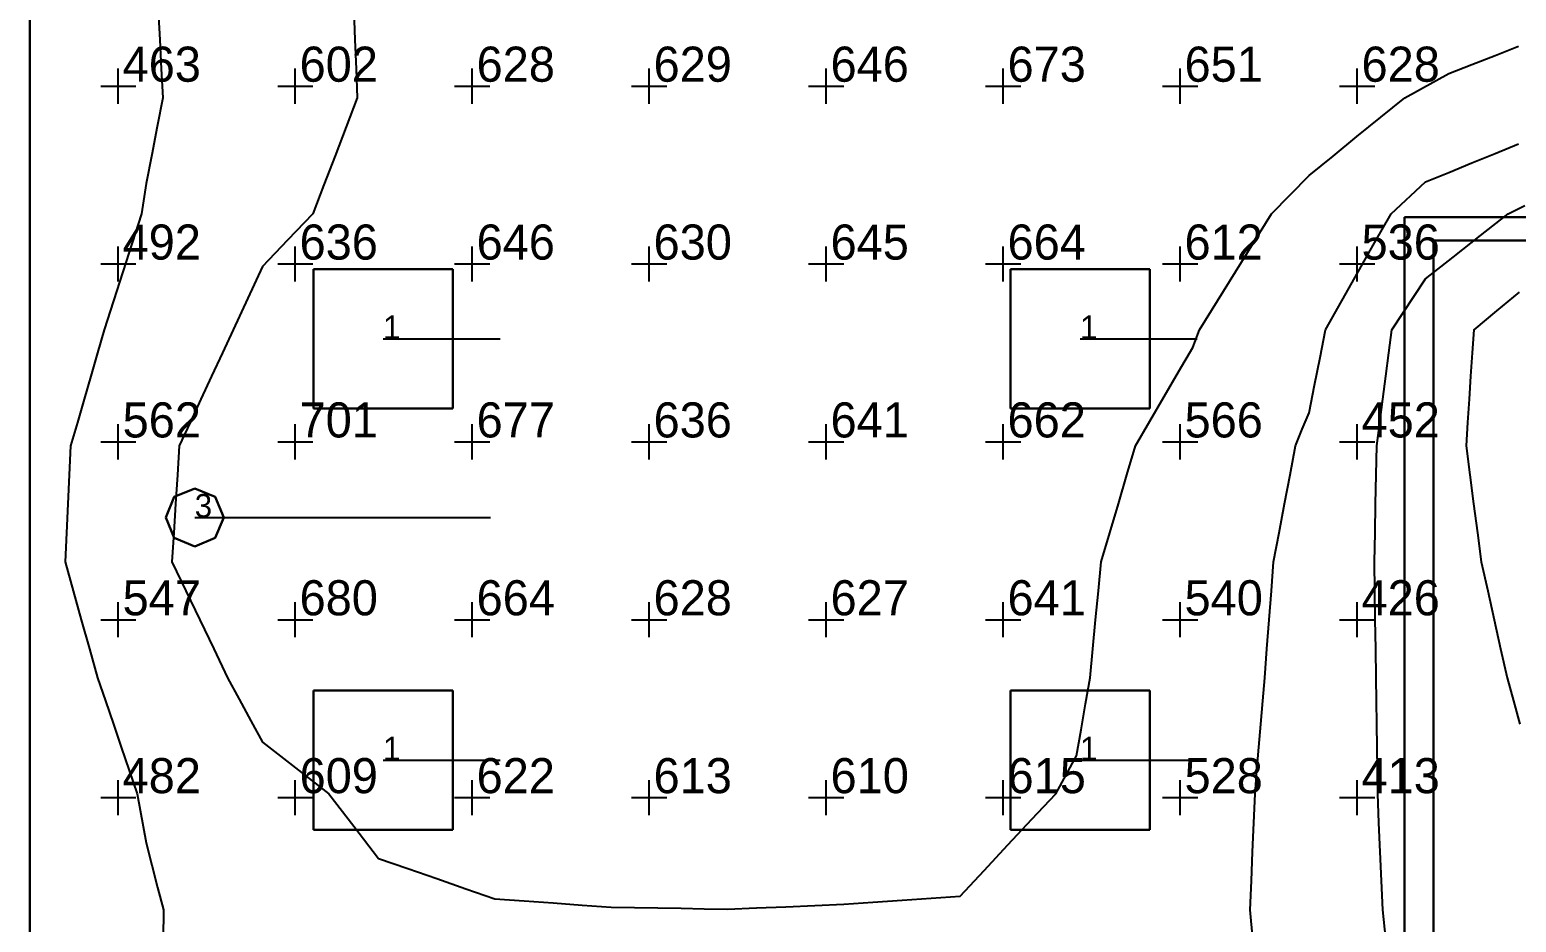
# Model space of a CAD drawing. Extents: x 0 to 48.5, y 0 to 23.7.
# Drawn here: x 0 to 6.35, y 15.81 to 19.62 of the extents above; entities that cross this region are included whole.
import ezdxf

# ---------------------------------------------------------------- set-up
doc = ezdxf.new("R2010")
doc.units = 0
doc.header["$MEASUREMENT"] = 0
for name, color, linetype in [('DLXFURN', 5, 'Continuous'), ('DLXISO', 7, 'Continuous'), ('DLXLUM', 2, 'Continuous'), ('DLXLUMEX', 2, 'Continuous'), ('DLXSCENE', 7, 'Continuous'), ('DLXVAL', 3, 'Continuous')]:
    doc.layers.add(name, color=color, linetype=linetype)

# ---------------------------------------------------------------- blocks, each defined once
blk = doc.blocks.new('*U170')
for p, q in [((0.2975, 0.2975), (-0.2975, 0.2975)), ((-0.2975, 0.2975), (-0.2975, -0.2975)), ((-0.2975, 0.2975), (-0.2975, -0.2975)), ((-0.2975, -0.2975), (-0.2975, 0.2975)), ((-0.2975, 0.2975), (-0.2975, 0.2975)), ((0.2975, 0.2975), (-0.2975, 0.2975)), ((-0.2975, 0.2975), (-0.2975, 0.2975)), ((-0.2975, 0.2975), (0.2975, 0.2975)), ((-0.2975, -0.2975), (-0.2975, 0.2975)), ((-0.2975, 0.2975), (0.2975, 0.2975)), ((0.2975, -0.2975), (0.2975, 0.2975)), ((0.2975, 0.2975), (0.2975, 0.2975)), ((0.2975, -0.2975), (0.2975, 0.2975)), ((0.2975, 0.2975), (0.2975, 0.2975)), ((0.2975, 0.2975), (0.2975, -0.2975)), ((0.2975, 0.2975), (0.2975, -0.2975)), ((-0.2975, -0.2975), (0.2975, -0.2975)), ((-0.2975, -0.2975), (-0.2975, -0.2975)), ((-0.2975, -0.2975), (0.2975, -0.2975)), ((0.2975, -0.2975), (-0.2975, -0.2975)), ((-0.2975, -0.2975), (-0.2975, -0.2975)), ((0.2975, -0.2975), (-0.2975, -0.2975)), ((0.2975, -0.2975), (0.2975, -0.2975)), ((0.2975, -0.2975), (0.2975, -0.2975))]:
    blk.add_line(p, q)
at = {"color": 1}
blk.add_line((0, 0), (0.5, 0), dxfattribs=at)
at = {"layer": 'DLXLUMEX', "color": 7}
blk.add_text('1', height=0.1, dxfattribs=at).set_placement((0, 0))
blk = doc.blocks.new('*U181')
for p, q in [((0.2975, 0.2975), (-0.2975, 0.2975)), ((-0.2975, 0.2975), (-0.2975, -0.2975)), ((-0.2975, 0.2975), (-0.2975, -0.2975)), ((-0.2975, -0.2975), (-0.2975, 0.2975)), ((-0.2975, 0.2975), (-0.2975, 0.2975)), ((0.2975, 0.2975), (-0.2975, 0.2975)), ((-0.2975, 0.2975), (-0.2975, 0.2975)), ((-0.2975, 0.2975), (0.2975, 0.2975)), ((-0.2975, -0.2975), (-0.2975, 0.2975)), ((-0.2975, 0.2975), (0.2975, 0.2975)), ((0.2975, -0.2975), (0.2975, 0.2975)), ((0.2975, 0.2975), (0.2975, 0.2975)), ((0.2975, -0.2975), (0.2975, 0.2975)), ((0.2975, 0.2975), (0.2975, 0.2975)), ((0.2975, 0.2975), (0.2975, -0.2975)), ((0.2975, 0.2975), (0.2975, -0.2975)), ((-0.2975, -0.2975), (0.2975, -0.2975)), ((-0.2975, -0.2975), (-0.2975, -0.2975)), ((-0.2975, -0.2975), (0.2975, -0.2975)), ((0.2975, -0.2975), (-0.2975, -0.2975)), ((-0.2975, -0.2975), (-0.2975, -0.2975)), ((0.2975, -0.2975), (-0.2975, -0.2975)), ((0.2975, -0.2975), (0.2975, -0.2975)), ((0.2975, -0.2975), (0.2975, -0.2975))]:
    blk.add_line(p, q)
at = {"color": 1}
blk.add_line((0, 0), (0.5, 0), dxfattribs=at)
at = {"layer": 'DLXLUMEX', "color": 7}
blk.add_text('1', height=0.1, dxfattribs=at).set_placement((0, 0))
blk = doc.blocks.new('*U192')
for p, q in [((0.2975, 0.2975), (-0.2975, 0.2975)), ((-0.2975, 0.2975), (-0.2975, -0.2975)), ((-0.2975, 0.2975), (-0.2975, -0.2975)), ((-0.2975, -0.2975), (-0.2975, 0.2975)), ((-0.2975, 0.2975), (-0.2975, 0.2975)), ((0.2975, 0.2975), (-0.2975, 0.2975)), ((-0.2975, 0.2975), (-0.2975, 0.2975)), ((-0.2975, 0.2975), (0.2975, 0.2975)), ((-0.2975, -0.2975), (-0.2975, 0.2975)), ((-0.2975, 0.2975), (0.2975, 0.2975)), ((0.2975, -0.2975), (0.2975, 0.2975)), ((0.2975, 0.2975), (0.2975, 0.2975)), ((0.2975, -0.2975), (0.2975, 0.2975)), ((0.2975, 0.2975), (0.2975, 0.2975)), ((0.2975, 0.2975), (0.2975, -0.2975)), ((0.2975, 0.2975), (0.2975, -0.2975)), ((-0.2975, -0.2975), (0.2975, -0.2975)), ((-0.2975, -0.2975), (-0.2975, -0.2975)), ((-0.2975, -0.2975), (0.2975, -0.2975)), ((0.2975, -0.2975), (-0.2975, -0.2975)), ((-0.2975, -0.2975), (-0.2975, -0.2975)), ((0.2975, -0.2975), (-0.2975, -0.2975)), ((0.2975, -0.2975), (0.2975, -0.2975)), ((0.2975, -0.2975), (0.2975, -0.2975))]:
    blk.add_line(p, q)
at = {"color": 1}
blk.add_line((0, 0), (0.5, 0), dxfattribs=at)
at = {"layer": 'DLXLUMEX', "color": 7}
blk.add_text('1', height=0.1, dxfattribs=at).set_placement((0, 0))
blk = doc.blocks.new('*U203')
for p, q in [((0.2975, 0.2975), (-0.2975, 0.2975)), ((-0.2975, 0.2975), (-0.2975, -0.2975)), ((-0.2975, 0.2975), (-0.2975, -0.2975)), ((-0.2975, -0.2975), (-0.2975, 0.2975)), ((-0.2975, 0.2975), (-0.2975, 0.2975)), ((0.2975, 0.2975), (-0.2975, 0.2975)), ((-0.2975, 0.2975), (-0.2975, 0.2975)), ((-0.2975, 0.2975), (0.2975, 0.2975)), ((-0.2975, -0.2975), (-0.2975, 0.2975)), ((-0.2975, 0.2975), (0.2975, 0.2975)), ((0.2975, -0.2975), (0.2975, 0.2975)), ((0.2975, 0.2975), (0.2975, 0.2975)), ((0.2975, -0.2975), (0.2975, 0.2975)), ((0.2975, 0.2975), (0.2975, 0.2975)), ((0.2975, 0.2975), (0.2975, -0.2975)), ((0.2975, 0.2975), (0.2975, -0.2975)), ((-0.2975, -0.2975), (0.2975, -0.2975)), ((-0.2975, -0.2975), (-0.2975, -0.2975)), ((-0.2975, -0.2975), (0.2975, -0.2975)), ((0.2975, -0.2975), (-0.2975, -0.2975)), ((-0.2975, -0.2975), (-0.2975, -0.2975)), ((0.2975, -0.2975), (-0.2975, -0.2975)), ((0.2975, -0.2975), (0.2975, -0.2975)), ((0.2975, -0.2975), (0.2975, -0.2975))]:
    blk.add_line(p, q)
at = {"color": 1}
blk.add_line((0, 0), (0.5, 0), dxfattribs=at)
at = {"layer": 'DLXLUMEX', "color": 7}
blk.add_text('1', height=0.1, dxfattribs=at).set_placement((0, 0))
blk = doc.blocks.new('*U165')
for p, q in [((-0.124, 0), (-0.0877, 0.0877)), ((-0.0877, 0.0877), (-0.124, 0)), ((-0.0877, 0.0877), (-0.124, 0)), ((-0.124, 0), (-0.0877, 0.0877)), ((-0.0877, 0.0877), (0, 0.124)), ((0, 0.124), (-0.0877, 0.0877)), ((0, 0.124), (-0.0877, 0.0877)), ((-0.0877, 0.0877), (0, 0.124)), ((-0.0877, 0.0877), (-0.0877, 0.0877)), ((-0.0877, 0.0877), (-0.0877, 0.0877)), ((0, 0.124), (0.0877, 0.0877)), ((0.0877, 0.0877), (0, 0.124)), ((0, 0.124), (0, 0.124)), ((0.0877, 0.0877), (0, 0.124)), ((0, 0.124), (0, 0.124)), ((0, 0.124), (0.0877, 0.0877)), ((0.0877, 0.0877), (0.124, 0)), ((0.124, 0), (0.0877, 0.0877)), ((0.0877, 0.0877), (0.0877, 0.0877)), ((0.124, 0), (0.0877, 0.0877)), ((0.0877, 0.0877), (0.0877, 0.0877)), ((0.0877, 0.0877), (0.124, 0)), ((-0.0877, -0.0877), (-0.124, 0)), ((-0.124, 0), (-0.0877, -0.0877)), ((-0.124, 0), (-0.124, 0)), ((-0.124, 0), (-0.0877, -0.0877)), ((-0.0877, -0.0877), (-0.124, 0)), ((-0.124, 0), (-0.124, 0)), ((0.124, 0), (0.0877, -0.0877)), ((0.0877, -0.0877), (0.124, 0)), ((0.0877, -0.0877), (0.124, 0)), ((0.124, 0), (0.0877, -0.0877)), ((0.124, 0), (0.124, 0)), ((0.124, 0), (0.124, 0)), ((0, -0.124), (-0.0877, -0.0877)), ((-0.0877, -0.0877), (0, -0.124)), ((-0.0877, -0.0877), (-0.0877, -0.0877)), ((-0.0877, -0.0877), (0, -0.124)), ((0, -0.124), (-0.0877, -0.0877)), ((-0.0877, -0.0877), (-0.0877, -0.0877)), ((0.0877, -0.0877), (0, -0.124)), ((0, -0.124), (0.0877, -0.0877)), ((0, -0.124), (0.0877, -0.0877)), ((0.0877, -0.0877), (0, -0.124)), ((0, -0.124), (0, -0.124)), ((0, -0.124), (0, -0.124)), ((0.0877, -0.0877), (0.0877, -0.0877)), ((0.0877, -0.0877), (0.0877, -0.0877))]:
    blk.add_line(p, q)
at = {"color": 1}
blk.add_line((0, 0), (1.265, 0), dxfattribs=at)
at = {"layer": 'DLXLUMEX', "color": 7}
blk.add_text('3', height=0.1, dxfattribs=at).set_placement((0, 0))
blk = doc.blocks.new('*U85')
for p, q in [((0.6521, -5.0206), (0.6521, -0.1)), ((0.6521, -0.1), (0.6521, -0.1)), ((0.6521, -0.1), (0.6521, -5.0206)), ((6.666, -0.1), (0.6521, -0.1)), ((0.6521, -0.1), (0.6521, -0.1)), ((0.6521, -0.1), (6.666, -0.1)), ((0.776, -0.2), (0.776, -0.2)), ((0.776, -0.2), (0.776, -5.1256)), ((0.776, -5.1256), (0.776, -0.2)), ((6.666, -0.2), (0.776, -0.2)), ((0.776, -0.2), (0.776, -0.2)), ((0.776, -0.2), (6.666, -0.2))]:
    blk.add_line(p, q)
blk = doc.blocks.new('*U146')
for p, q in [((0, 22.8), (0, 0)), ((0, 0), (0, 22.8))]:
    blk.add_line(p, q)
blk = doc.blocks.new('*U147')
blk.add_line((0, 0), (0, 22.8))
blk = doc.blocks.new('*U148')
blk.add_line((0, 22.8), (0, 0))
blk = doc.blocks.new('*U159')
for p, q in [((0, 16.6), (0, 18.8)), ((0, 18.8), (0, 18.8)), ((0, 18.8), (0, 16.6)), ((0, 16.6), (0, 16.6))]:
    blk.add_line(p, q)
blk = doc.blocks.new('*U162')
at = {"color": 1}
for points in [[(0, 19.6751, 0.7), (0, 19.5594, 0.7), (0, 19.4436, 0.7), (0, 19.3279, 0.7), (0, 19.2122, 0.7), (0, 19.0964, 0.7), (0, 18.9807, 0.7), (0, 18.865, 0.7), (0, 18.7492, 0.7), (0, 18.6335, 0.7), (0, 18.5177, 0.7), (0, 18.402, 0.7), (0, 18.2863, 0.7), (0, 18.1705, 0.7), (0, 18.0548, 0.7), (0, 17.9391, 0.7), (0, 17.8233, 0.7), (0, 17.7076, 0.7), (0, 17.5919, 0.7), (0, 17.4761, 0.7), (0, 17.3604, 0.7), (0, 17.2446, 0.7), (0, 17.1289, 0.7), (0, 17.0132, 0.7), (0, 16.8974, 0.7), (0, 16.7817, 0.7), (0, 16.666, 0.7), (0, 16.5502, 0.7), (0, 16.4345, 0.7), (0, 16.3188, 0.7), (0, 16.203, 0.7), (0, 16.0873, 0.7), (0, 15.9716, 0.7), (0, 15.8558, 0.7), (0, 15.7401, 0.7)], [(6.2319, 17.2239, 0.7), (6.2596, 17.1, 0.7), (6.2873, 16.9761, 0.7), (6.315, 16.8522, 0.7), (6.3423, 16.753, 0.7), (6.3696, 16.6539, 0.7)], [(0, 15.7401, 0.7), (0, 15.8558, 0.7), (0, 15.9716, 0.7), (0, 16.0873, 0.7), (0, 16.203, 0.7), (0, 16.3188, 0.7), (0, 16.4345, 0.7), (0, 16.5502, 0.7), (0, 16.666, 0.7), (0, 16.7817, 0.7), (0, 16.8974, 0.7), (0, 17.0132, 0.7), (0, 17.1289, 0.7), (0, 17.2446, 0.7), (0, 17.3604, 0.7), (0, 17.4761, 0.7), (0, 17.5919, 0.7), (0, 17.7076, 0.7), (0, 17.8233, 0.7), (0, 17.9391, 0.7), (0, 18.0548, 0.7), (0, 18.1705, 0.7), (0, 18.2863, 0.7), (0, 18.402, 0.7), (0, 18.5177, 0.7), (0, 18.6335, 0.7), (0, 18.7492, 0.7), (0, 18.865, 0.7), (0, 18.9807, 0.7), (0, 19.0964, 0.7), (0, 19.2122, 0.7), (0, 19.3279, 0.7), (0, 19.4436, 0.7), (0, 19.5594, 0.7), (0, 19.6751, 0.7)], [(6.3659, 18.4995, 0.7), (6.2689, 18.4193, 0.7), (6.172, 18.3391, 0.7), (6.1654, 18.24, 0.7), (6.1589, 18.1409, 0.7), (6.1523, 18.0417, 0.7), (6.1458, 17.9426, 0.7), (6.1393, 17.8435, 0.7), (6.1555, 17.7195, 0.7), (6.1717, 17.5956, 0.7), (6.1879, 17.4717, 0.7), (6.2041, 17.3478, 0.7), (6.2319, 17.2239, 0.7)]]:
    blk.add_polyline3d(points, dxfattribs=at)
at = {"color": 3}
for points in [[(5.7964, 15.7369, 0.7), (5.7831, 15.8609, 0.7), (5.7778, 15.9848, 0.7), (5.7724, 16.1087, 0.7), (5.7671, 16.2326, 0.7), (5.7618, 16.3565, 0.7), (5.7605, 16.4556, 0.7), (5.7592, 16.5548, 0.7), (5.7579, 16.6539, 0.7), (5.7566, 16.753, 0.7), (5.7553, 16.8522, 0.7), (5.7534, 16.9761, 0.7), (5.7515, 17.1, 0.7), (5.7496, 17.2239, 0.7), (5.7478, 17.3478, 0.7), (5.7503, 17.4717, 0.7), (5.7528, 17.5956, 0.7), (5.7553, 17.7195, 0.7), (5.7578, 17.8435, 0.7), (5.7706, 17.9426, 0.7), (5.7834, 18.0417, 0.7), (5.7963, 18.1409, 0.7), (5.8091, 18.24, 0.7), (5.8219, 18.3391, 0.7), (5.9657, 18.5566, 0.7), (6.0836, 18.6493, 0.7), (6.2014, 18.742, 0.7), (6.3193, 18.8348, 0.7), (6.3911, 18.8701, 0.7)], [(0, 19.6751, 0.7), (0, 19.5594, 0.7), (0, 19.4436, 0.7), (0, 19.3279, 0.7), (0, 19.2122, 0.7), (0, 19.0964, 0.7), (0, 18.9807, 0.7), (0, 18.865, 0.7), (0, 18.7492, 0.7), (0, 18.6335, 0.7), (0, 18.5177, 0.7), (0, 18.402, 0.7), (0, 18.2863, 0.7), (0, 18.1705, 0.7), (0, 18.0548, 0.7), (0, 17.9391, 0.7), (0, 17.8233, 0.7), (0, 17.7076, 0.7), (0, 17.5919, 0.7), (0, 17.4761, 0.7), (0, 17.3604, 0.7), (0, 17.2446, 0.7), (0, 17.1289, 0.7), (0, 17.0132, 0.7), (0, 16.8974, 0.7), (0, 16.7817, 0.7), (0, 16.666, 0.7), (0, 16.5502, 0.7), (0, 16.4345, 0.7), (0, 16.3188, 0.7), (0, 16.203, 0.7), (0, 16.0873, 0.7), (0, 15.9716, 0.7), (0, 15.8558, 0.7), (0, 15.7401, 0.7)]]:
    blk.add_polyline3d(points, dxfattribs=at)
at = {"color": 6}
for points in [[(0.549, 19.7022, 0.7), (0.5558, 19.5782, 0.7), (0.5625, 19.4543, 0.7), (0.5692, 19.3304, 0.7), (0.5452, 19.2081, 0.7), (0.5212, 19.0857, 0.7), (0.4971, 18.9634, 0.7), (0.4775, 18.8348, 0.7), (0.4377, 18.7108, 0.7), (0.3979, 18.5869, 0.7), (0.3581, 18.463, 0.7), (0.3183, 18.3391, 0.7), (0.2896, 18.24, 0.7), (0.2609, 18.1409, 0.7), (0.2322, 18.0417, 0.7), (0.2035, 17.9426, 0.7), (0.1748, 17.8435, 0.7), (0.1689, 17.7195, 0.7), (0.163, 17.5956, 0.7), (0.1571, 17.4717, 0.7), (0.1512, 17.3478, 0.7), (0.1858, 17.2239, 0.7), (0.2204, 17.1, 0.7), (0.2549, 16.9761, 0.7), (0.2895, 16.8522, 0.7), (0.3235, 16.753, 0.7), (0.3575, 16.6539, 0.7), (0.3915, 16.5548, 0.7), (0.4255, 16.4556, 0.7), (0.4595, 16.3565, 0.7), (0.4971, 16.1472, 0.7), (0.5218, 16.0517, 0.7), (0.5465, 15.9563, 0.7), (0.5711, 15.8609, 0.7), (0.5709, 15.7369, 0.7)], [(5.2281, 15.7369, 0.7), (5.2168, 15.8609, 0.7), (5.222, 15.9848, 0.7), (5.2271, 16.1087, 0.7), (5.2323, 16.2326, 0.7), (5.2375, 16.3565, 0.7), (5.2458, 16.4556, 0.7), (5.2541, 16.5548, 0.7), (5.2624, 16.6539, 0.7), (5.2707, 16.753, 0.7), (5.279, 16.8522, 0.7), (5.2885, 16.9761, 0.7), (5.298, 17.1, 0.7), (5.3075, 17.2239, 0.7), (5.317, 17.3478, 0.7), (5.3404, 17.4717, 0.7), (5.3637, 17.5956, 0.7), (5.3871, 17.7195, 0.7), (5.4104, 17.8435, 0.7), (5.4395, 17.914, 0.7), (5.4686, 17.9846, 0.7), (5.4918, 18.1027, 0.7), (5.5151, 18.2209, 0.7), (5.5384, 18.3391, 0.7), (5.6084, 18.463, 0.7), (5.6785, 18.5869, 0.7), (5.7485, 18.7108, 0.7), (5.8186, 18.8348, 0.7), (5.9657, 18.9709, 0.7), (6.0651, 19.0114, 0.7), (6.1646, 19.0519, 0.7), (6.264, 19.0924, 0.7), (6.3634, 19.1328, 0.7)]]:
    blk.add_polyline3d(points, dxfattribs=at)
at = {"color": 4}
for points in [[(0.608, 17.3478, 0.7), (0.6675, 17.2239, 0.7), (0.7269, 17.1, 0.7), (0.7863, 16.9761, 0.7), (0.8457, 16.8522, 0.7), (0.8952, 16.7602, 0.7), (0.9448, 16.6683, 0.7), (0.9943, 16.5763, 0.7), (1.1365, 16.4664, 0.7), (1.2787, 16.3565, 0.7), (1.3851, 16.2182, 0.7), (1.4914, 16.0798, 0.7), (1.6157, 16.0367, 0.7), (1.74, 15.9936, 0.7), (1.8643, 15.9505, 0.7), (1.9886, 15.9074, 0.7), (2.1129, 15.8985, 0.7), (2.2371, 15.8896, 0.7), (2.3614, 15.8806, 0.7), (2.4857, 15.8717, 0.7), (2.5851, 15.8701, 0.7), (2.6846, 15.8684, 0.7), (2.784, 15.8668, 0.7), (2.8834, 15.8652, 0.7), (2.9829, 15.8635, 0.7), (3.1071, 15.8686, 0.7), (3.2314, 15.8737, 0.7), (3.3557, 15.8788, 0.7), (3.48, 15.8839, 0.7), (3.6043, 15.8928, 0.7), (3.7286, 15.9016, 0.7), (3.8529, 15.9104, 0.7), (3.9771, 15.9192, 0.7), (4.0792, 16.0286, 0.7), (4.1814, 16.1379, 0.7), (4.2835, 16.2472, 0.7), (4.3856, 16.3565, 0.7), (4.4299, 16.4374, 0.7), (4.4743, 16.5184, 0.7), (4.4938, 16.6296, 0.7), (4.5133, 16.7409, 0.7), (4.5327, 16.8522, 0.7), (4.5445, 16.9761, 0.7), (4.5562, 17.1, 0.7), (4.5679, 17.2239, 0.7), (4.5796, 17.3478, 0.7), (4.6164, 17.4717, 0.7), (4.6532, 17.5956, 0.7), (4.69, 17.7195, 0.7), (4.7268, 17.8435, 0.7), (4.788, 17.9485, 0.7), (4.8491, 18.0535, 0.7), (4.9103, 18.1585, 0.7), (4.9714, 18.2636, 0.7), (5.0004, 18.3391, 0.7), (5.0774, 18.463, 0.7), (5.1543, 18.5869, 0.7), (5.2312, 18.7108, 0.7), (5.3081, 18.8348, 0.7), (5.4686, 18.998, 0.7), (5.5707, 19.0811, 0.7), (5.6728, 19.1642, 0.7), (5.775, 19.2473, 0.7), (5.8771, 19.3304, 0.7), (6.0651, 19.4338, 0.7), (6.1646, 19.4726, 0.7), (6.264, 19.5114, 0.7), (6.3634, 19.5501, 0.7)], [(1.3853, 19.7022, 0.7), (1.3902, 19.5782, 0.7), (1.395, 19.4543, 0.7), (1.3998, 19.3304, 0.7), (1.3523, 19.2065, 0.7), (1.3049, 19.0826, 0.7), (1.2574, 18.9587, 0.7), (1.2099, 18.8348, 0.7), (1.1021, 18.7222, 0.7), (0.9943, 18.6096, 0.7), (0.9319, 18.4743, 0.7), (0.8695, 18.3391, 0.7), (0.8234, 18.24, 0.7), (0.7774, 18.1409, 0.7), (0.7314, 18.0417, 0.7), (0.6853, 17.9426, 0.7), (0.6393, 17.8435, 0.7), (0.6315, 17.7195, 0.7), (0.6237, 17.5956, 0.7), (0.6159, 17.4717, 0.7), (0.608, 17.3478, 0.7)]]:
    blk.add_polyline3d(points, dxfattribs=at)
blk = doc.blocks.new('*U163')
for p, q in [((0.3783, 19.305, 0.7), (0.3783, 19.455, 0.7)), ((1.1348, 19.305, 0.7), (1.1348, 19.455, 0.7)), ((1.8913, 19.305, 0.7), (1.8913, 19.455, 0.7)), ((2.6478, 19.305, 0.7), (2.6478, 19.455, 0.7)), ((3.4043, 19.305, 0.7), (3.4043, 19.455, 0.7)), ((4.1609, 19.305, 0.7), (4.1609, 19.455, 0.7)), ((4.9174, 19.305, 0.7), (4.9174, 19.455, 0.7)), ((5.6739, 19.305, 0.7), (5.6739, 19.455, 0.7)), ((0.3033, 19.38, 0.7), (0.4533, 19.38, 0.7)), ((1.0598, 19.38, 0.7), (1.2098, 19.38, 0.7)), ((1.8163, 19.38, 0.7), (1.9663, 19.38, 0.7)), ((2.5728, 19.38, 0.7), (2.7228, 19.38, 0.7)), ((3.3293, 19.38, 0.7), (3.4793, 19.38, 0.7)), ((4.0859, 19.38, 0.7), (4.2359, 19.38, 0.7)), ((4.8424, 19.38, 0.7), (4.9924, 19.38, 0.7)), ((5.5989, 19.38, 0.7), (5.7489, 19.38, 0.7)), ((0.3783, 18.545, 0.7), (0.3783, 18.695, 0.7)), ((1.1348, 18.545, 0.7), (1.1348, 18.695, 0.7)), ((1.8913, 18.545, 0.7), (1.8913, 18.695, 0.7)), ((2.6478, 18.545, 0.7), (2.6478, 18.695, 0.7)), ((3.4043, 18.545, 0.7), (3.4043, 18.695, 0.7)), ((4.1609, 18.545, 0.7), (4.1609, 18.695, 0.7)), ((4.9174, 18.545, 0.7), (4.9174, 18.695, 0.7)), ((5.6739, 18.545, 0.7), (5.6739, 18.695, 0.7)), ((0.3033, 18.62, 0.7), (0.4533, 18.62, 0.7)), ((1.0598, 18.62, 0.7), (1.2098, 18.62, 0.7)), ((1.8163, 18.62, 0.7), (1.9663, 18.62, 0.7)), ((2.5728, 18.62, 0.7), (2.7228, 18.62, 0.7)), ((3.3293, 18.62, 0.7), (3.4793, 18.62, 0.7)), ((4.0859, 18.62, 0.7), (4.2359, 18.62, 0.7)), ((4.8424, 18.62, 0.7), (4.9924, 18.62, 0.7)), ((5.5989, 18.62, 0.7), (5.7489, 18.62, 0.7)), ((0.3783, 17.785, 0.7), (0.3783, 17.935, 0.7)), ((1.1348, 17.785, 0.7), (1.1348, 17.935, 0.7)), ((1.8913, 17.785, 0.7), (1.8913, 17.935, 0.7)), ((2.6478, 17.785, 0.7), (2.6478, 17.935, 0.7)), ((3.4043, 17.785, 0.7), (3.4043, 17.935, 0.7)), ((4.1609, 17.785, 0.7), (4.1609, 17.935, 0.7)), ((4.9174, 17.785, 0.7), (4.9174, 17.935, 0.7)), ((5.6739, 17.785, 0.7), (5.6739, 17.935, 0.7)), ((0.3033, 17.86, 0.7), (0.4533, 17.86, 0.7)), ((1.0598, 17.86, 0.7), (1.2098, 17.86, 0.7)), ((1.8163, 17.86, 0.7), (1.9663, 17.86, 0.7)), ((2.5728, 17.86, 0.7), (2.7228, 17.86, 0.7)), ((3.3293, 17.86, 0.7), (3.4793, 17.86, 0.7)), ((4.0859, 17.86, 0.7), (4.2359, 17.86, 0.7)), ((4.8424, 17.86, 0.7), (4.9924, 17.86, 0.7)), ((5.5989, 17.86, 0.7), (5.7489, 17.86, 0.7)), ((0.3783, 17.025, 0.7), (0.3783, 17.175, 0.7)), ((1.1348, 17.025, 0.7), (1.1348, 17.175, 0.7)), ((1.8913, 17.025, 0.7), (1.8913, 17.175, 0.7)), ((2.6478, 17.025, 0.7), (2.6478, 17.175, 0.7)), ((3.4043, 17.025, 0.7), (3.4043, 17.175, 0.7)), ((4.1609, 17.025, 0.7), (4.1609, 17.175, 0.7)), ((4.9174, 17.025, 0.7), (4.9174, 17.175, 0.7)), ((5.6739, 17.025, 0.7), (5.6739, 17.175, 0.7)), ((0.3033, 17.1, 0.7), (0.4533, 17.1, 0.7)), ((1.0598, 17.1, 0.7), (1.2098, 17.1, 0.7)), ((1.8163, 17.1, 0.7), (1.9663, 17.1, 0.7)), ((2.5728, 17.1, 0.7), (2.7228, 17.1, 0.7)), ((3.3293, 17.1, 0.7), (3.4793, 17.1, 0.7)), ((4.0859, 17.1, 0.7), (4.2359, 17.1, 0.7)), ((4.8424, 17.1, 0.7), (4.9924, 17.1, 0.7)), ((5.5989, 17.1, 0.7), (5.7489, 17.1, 0.7)), ((0.3783, 16.265, 0.7), (0.3783, 16.415, 0.7)), ((1.1348, 16.265, 0.7), (1.1348, 16.415, 0.7)), ((1.8913, 16.265, 0.7), (1.8913, 16.415, 0.7)), ((2.6478, 16.265, 0.7), (2.6478, 16.415, 0.7)), ((3.4043, 16.265, 0.7), (3.4043, 16.415, 0.7)), ((4.1609, 16.265, 0.7), (4.1609, 16.415, 0.7)), ((4.9174, 16.265, 0.7), (4.9174, 16.415, 0.7)), ((5.6739, 16.265, 0.7), (5.6739, 16.415, 0.7)), ((0.3033, 16.34, 0.7), (0.4533, 16.34, 0.7)), ((1.0598, 16.34, 0.7), (1.2098, 16.34, 0.7)), ((1.8163, 16.34, 0.7), (1.9663, 16.34, 0.7)), ((2.5728, 16.34, 0.7), (2.7228, 16.34, 0.7)), ((3.3293, 16.34, 0.7), (3.4793, 16.34, 0.7)), ((4.0859, 16.34, 0.7), (4.2359, 16.34, 0.7)), ((4.8424, 16.34, 0.7), (4.9924, 16.34, 0.7)), ((5.5989, 16.34, 0.7), (5.7489, 16.34, 0.7))]:
    blk.add_line(p, q)
at = {"layer": 'DLXVAL'}
for s, p in [('463', (0.397, 19.3987, 0.7)), ('602', (1.1535, 19.3987, 0.7)), ('628', (1.9101, 19.3987, 0.7)), ('629', (2.6666, 19.3987, 0.7)), ('646', (3.4231, 19.3987, 0.7)), ('673', (4.1796, 19.3987, 0.7)), ('651', (4.9361, 19.3987, 0.7)), ('628', (5.6927, 19.3987, 0.7)), ('492', (0.397, 18.6387, 0.7)), ('636', (1.1535, 18.6387, 0.7)), ('646', (1.9101, 18.6387, 0.7)), ('630', (2.6666, 18.6387, 0.7)), ('645', (3.4231, 18.6387, 0.7)), ('664', (4.1796, 18.6387, 0.7)), ('612', (4.9361, 18.6387, 0.7)), ('536', (5.6927, 18.6387, 0.7)), ('562', (0.397, 17.8787, 0.7)), ('701', (1.1535, 17.8787, 0.7)), ('677', (1.9101, 17.8787, 0.7)), ('636', (2.6666, 17.8787, 0.7)), ('641', (3.4231, 17.8787, 0.7)), ('662', (4.1796, 17.8787, 0.7)), ('566', (4.9361, 17.8787, 0.7)), ('452', (5.6927, 17.8787, 0.7)), ('547', (0.397, 17.1187, 0.7)), ('680', (1.1535, 17.1187, 0.7)), ('664', (1.9101, 17.1187, 0.7)), ('628', (2.6666, 17.1187, 0.7)), ('627', (3.4231, 17.1187, 0.7)), ('641', (4.1796, 17.1187, 0.7)), ('540', (4.9361, 17.1187, 0.7)), ('426', (5.6927, 17.1187, 0.7)), ('482', (0.397, 16.3587, 0.7)), ('609', (1.1535, 16.3587, 0.7)), ('622', (1.9101, 16.3587, 0.7)), ('613', (2.6666, 16.3587, 0.7)), ('610', (3.4231, 16.3587, 0.7)), ('615', (4.1796, 16.3587, 0.7)), ('528', (4.9361, 16.3587, 0.7)), ('413', (5.6927, 16.3587, 0.7))]:
    blk.add_text(s, height=0.15, dxfattribs=at).set_placement(p)

msp = doc.modelspace()

# ---------------------------------------------------------------- block references
at = {"layer": 'DLXFURN'}
msp.add_blockref('*U85', (5.224, 18.9206), dxfattribs=at)
at = {"layer": 'DLXISO'}
msp.add_blockref('*U162', (0, 0), dxfattribs=at)
at = {"layer": 'DLXLUM'}
for name, p in [('*U192', (1.5103, 18.3)), ('*U203', (4.4897, 18.3)), ('*U165', (0.7052, 17.537)), ('*U170', (1.5103, 16.5)), ('*U181', (4.4897, 16.5))]:
    msp.add_blockref(name, p, dxfattribs=at)
at = {"layer": 'DLXSCENE'}
for name in ['*U146', '*U147', '*U148', '*U159']:
    msp.add_blockref(name, (0, 0), dxfattribs=at)
at = {"layer": 'DLXVAL'}
msp.add_blockref('*U163', (0, 0), dxfattribs=at)

doc.saveas('drawing.dxf')
